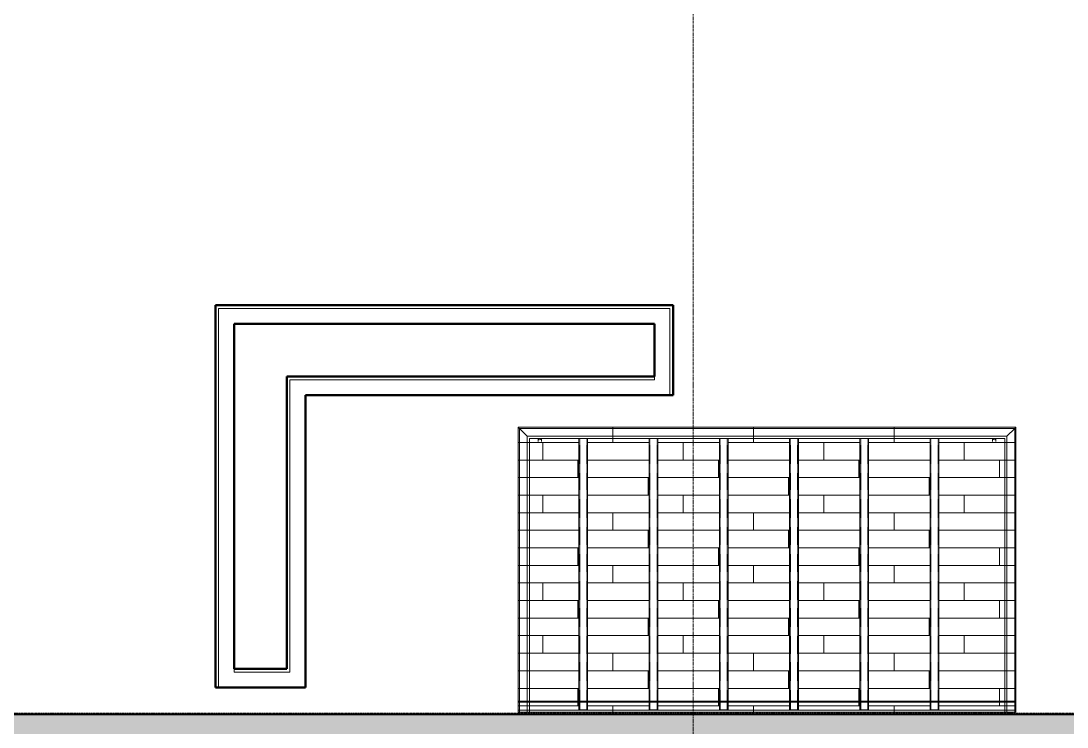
# Model space of a CAD drawing. Header units: inches. Extents: x -4235 to -464, y 9706 to 12338.
# Drawn here: x -2980.4 to -2742.2, y 10848.4 to 11009.2 of the extents above; entities that cross this region are included whole.
import ezdxf

# ---------------------------------------------------------------- set-up
doc = ezdxf.new("R2010")
doc.units = ezdxf.units.IN
doc.header["$MEASUREMENT"] = 0
for name, pattern in [('Dash 1_16_', [0.125, 0.0625, -0.0625]), ('Grid Line 1_2_', [0.875, 0.5, -0.125, 0.125, -0.125]), ('Hidden 1_8_', [0.1875, 0.125, -0.0625])]:
    doc.linetypes.add(name, pattern=pattern)
for name, color, linetype, lineweight in [('A-CLNG-3', 13, 'Continuous', 9), ('A-CLNG-PATT-1', 253, 'Continuous', 13), ('A-FLOR-3', 192, 'Continuous', 9), ('A-FLOR-PATT-1', 9, 'Continuous', 9), ('A-GLAZ-1', 151, 'Continuous', 9), ('A-GLAZ-3', 9, 'Continuous', 9), ('A-WALL', 113, 'Continuous', 13), ('A-WALL-5', 113, 'Continuous', 9), ('A-WALL-6', 113, 'Continuous', 50), ('C-PROP-LINE-1', 91, 'Dash 1_16_', 50), ('S-BEAM', 12, 'Continuous', 9), ('S-BEAM-1', 12, 'Hidden 1_8_', 9), ('S-GRID-1', 1, 'Grid Line 1_2_', 9)]:
    doc.layers.add(name, color=color, linetype=linetype, lineweight=lineweight)

# ---------------------------------------------------------------- blocks, each defined once
blk = doc.blocks.new('Walls 27 - Walls 1-2568288-BACKGROUND - RCP - 1ST FLOOR')
at = {"layer": 'A-WALL-5'}
for p, q in [((-2759.16, 10913.4), (-2759.16, 10914.11)), ((-2758.41, 10914.11), (-2758.41, 10913.4)), ((-2762.03, 10851.38), (-2762.03, 10851.75)), ((-2762.03, 10851.14), (-2762.03, 10851.38)), ((-2759.16, 10851.38), (-2759.16, 10851.75)), ((-2759.16, 10851.14), (-2759.16, 10851.38)), ((-2758.41, 10851.75), (-2758.41, 10851.39)), ((-2758.41, 10851.39), (-2758.41, 10851.14)), ((-2755.53, 10851.75), (-2755.53, 10851.39)), ((-2755.53, 10851.39), (-2755.53, 10851.14))]:
    blk.add_line(p, q, dxfattribs=at)
for centre, start_param, end_param in [((-2758.78, 10914.12), 2.994857, 3.141593), ((-2758.78, 10914.12), 3.19067, 6.234108), ((-2758.78, 10914.12), 0.094304, 0.261799), ((-2758.78, 10851.07), 2.698715, 2.879092), ((-2758.78, 10851.07), 2.356194, 2.61664), ((-2758.78, 10851.07), 2.094395, 2.354281), ((-2758.78, 10851.07), 1.832596, 2.092053), ((-2758.78, 10851.07), 1.570796, 1.696161), ((-2758.78, 10851.07), 1.445432, 1.568095), ((-2758.78, 10851.07), 1.047198, 1.30639), ((-2758.78, 10851.07), 0.785398, 1.044861), ((-2758.78, 10851.07), 0.523599, 0.783492), ((-2758.78, 10851.07), 0.261799, 0.522251)]:
    blk.add_ellipse(centre, major_axis=(0.375, 0), ratio=0.86769, start_param=start_param, end_param=end_param, dxfattribs=at)
blk = doc.blocks.new('Walls 28 - Walls 1-2568307-BACKGROUND - RCP - 1ST FLOOR')
at = {"layer": 'A-WALL-5'}
for p, q in [((-2862.65, 10913.4), (-2862.65, 10914.11)), ((-2861.9, 10914.11), (-2861.9, 10913.4)), ((-2865.53, 10851.39), (-2865.53, 10851.75)), ((-2865.53, 10851.14), (-2865.53, 10851.39)), ((-2862.65, 10851.39), (-2862.65, 10851.75)), ((-2862.65, 10851.14), (-2862.65, 10851.39)), ((-2861.9, 10851.75), (-2861.9, 10851.39)), ((-2861.9, 10851.39), (-2861.9, 10851.14)), ((-2859.03, 10851.75), (-2859.03, 10851.39)), ((-2859.03, 10851.39), (-2859.03, 10851.14))]:
    blk.add_line(p, q, dxfattribs=at)
for centre, start_param, end_param in [((-2862.28, 10914.12), 2.879793, 3.141593), ((-2862.28, 10914.12), 3.19067, 6.234108), ((-2862.28, 10914.12), 0, 0.261799), ((-2862.28, 10851.07), 2.698715, 2.879092), ((-2862.28, 10851.07), 2.356194, 2.61664), ((-2862.28, 10851.07), 2.094395, 2.301487), ((-2862.28, 10851.07), 1.832596, 2.092053), ((-2862.28, 10851.07), 1.696161, 1.829985), ((-2862.28, 10851.07), 1.570796, 1.696161), ((-2862.28, 10851.07), 1.445432, 1.568095), ((-2862.28, 10851.07), 1.308997, 1.445432), ((-2862.28, 10851.07), 1.047198, 1.30639), ((-2862.28, 10851.07), 0.841925, 1.044861), ((-2862.28, 10851.07), 0.523599, 0.783492), ((-2862.28, 10851.07), 0.261799, 0.522251)]:
    blk.add_ellipse(centre, major_axis=(0.375, 0), ratio=0.86769, start_param=start_param, end_param=end_param, dxfattribs=at)
blk = doc.blocks.new('Walls 29 - Walls 3-2568327-BACKGROUND - RCP - 1ST FLOOR')
at = {"layer": 'A-WALL-5'}
for p, q in [((-2867.19, 10916.64), (-2753.86, 10916.64)), ((-2867.19, 10854.28), (-2867.19, 10916.64)), ((-2753.86, 10916.64), (-2867.19, 10916.64)), ((-2867.19, 10916.64), (-2867.19, 10851.75)), ((-2867.19, 10916.64), (-2753.86, 10916.64)), ((-2867.19, 10854.28), (-2867.19, 10916.64)), ((-2753.86, 10916.64), (-2753.86, 10854.28)), ((-2753.86, 10916.64), (-2753.86, 10851.75)), ((-2753.86, 10916.64), (-2753.86, 10854.28)), ((-2866.91, 10916.37), (-2754.13, 10916.37)), ((-2866.91, 10916.37), (-2865.14, 10914.6)), ((-2865.14, 10914.6), (-2866.91, 10916.37)), ((-2866.91, 10916.37), (-2754.13, 10916.37)), ((-2866.91, 10854.28), (-2866.91, 10916.37)), ((-2866.91, 10854.28), (-2866.91, 10916.37)), ((-2865.14, 10914.6), (-2755.9, 10914.6)), ((-2865.14, 10914.6), (-2755.9, 10914.6)), ((-2865.14, 10854.28), (-2865.14, 10914.6)), ((-2865.14, 10854.28), (-2865.14, 10914.6)), ((-2755.9, 10914.6), (-2754.13, 10916.37)), ((-2754.13, 10916.37), (-2755.9, 10914.6)), ((-2755.9, 10914.6), (-2755.9, 10854.28)), ((-2755.9, 10914.6), (-2755.9, 10854.28)), ((-2754.13, 10916.37), (-2754.13, 10854.28)), ((-2754.13, 10916.37), (-2754.13, 10854.28)), ((-2862.65, 10914.11), (-2864.65, 10914.11)), ((-2864.65, 10914.11), (-2864.65, 10854.28)), ((-2864.65, 10914.11), (-2756.39, 10914.11)), ((-2864.65, 10851.75), (-2864.65, 10914.11)), ((-2861.91, 10914.11), (-2862.65, 10914.11)), ((-2853.39, 10914.11), (-2861.9, 10914.11)), ((-2853.2, 10914.11), (-2853.39, 10914.11)), ((-2851.58, 10914.11), (-2853.2, 10914.11)), ((-2851.39, 10914.11), (-2851.58, 10914.11)), ((-2837.39, 10914.11), (-2851.39, 10914.11)), ((-2837.2, 10914.11), (-2837.39, 10914.11)), ((-2835.58, 10914.11), (-2837.2, 10914.11)), ((-2835.39, 10914.11), (-2835.58, 10914.11)), ((-2821.39, 10914.11), (-2835.39, 10914.11)), ((-2821.2, 10914.11), (-2821.39, 10914.11)), ((-2819.58, 10914.11), (-2821.2, 10914.11)), ((-2819.39, 10914.11), (-2819.58, 10914.11)), ((-2805.39, 10914.11), (-2819.39, 10914.11)), ((-2805.2, 10914.11), (-2805.39, 10914.11)), ((-2803.58, 10914.11), (-2805.2, 10914.11)), ((-2803.39, 10914.11), (-2803.58, 10914.11)), ((-2789.39, 10914.11), (-2803.39, 10914.11)), ((-2789.2, 10914.11), (-2789.39, 10914.11)), ((-2787.58, 10914.11), (-2789.2, 10914.11)), ((-2787.39, 10914.11), (-2787.58, 10914.11)), ((-2773.39, 10914.11), (-2787.39, 10914.11)), ((-2773.2, 10914.11), (-2773.39, 10914.11)), ((-2771.58, 10914.11), (-2773.2, 10914.11)), ((-2771.51, 10914.11), (-2771.58, 10914.11)), ((-2771.39, 10914.11), (-2771.5, 10914.11)), ((-2759.16, 10914.11), (-2771.39, 10914.11)), ((-2758.41, 10914.11), (-2759.15, 10914.11)), ((-2756.39, 10914.11), (-2758.41, 10914.11)), ((-2756.39, 10851.75), (-2756.39, 10914.11)), ((-2756.39, 10914.11), (-2756.39, 10854.28)), ((-2867.19, 10854.28), (-2866.91, 10854.28)), ((-2867.19, 10854.28), (-2867.19, 10854.01)), ((-2867.19, 10854.01), (-2867.19, 10854.28)), ((-2867.19, 10854.28), (-2867.19, 10851.75)), ((-2867.19, 10854.28), (-2753.86, 10854.28)), ((-2867.19, 10854.01), (-2867.19, 10854.28)), ((-2867.19, 10852.24), (-2867.19, 10854.2)), ((-2867.19, 10852.24), (-2867.19, 10854.2)), ((-2867.19, 10854.01), (-2867.19, 10852.24)), ((-2867.19, 10852.24), (-2867.19, 10854.01)), ((-2867.19, 10854.01), (-2864.65, 10854.01)), ((-2867.19, 10854.01), (-2866.91, 10854.01)), ((-2867.19, 10852.24), (-2867.19, 10854.01)), ((-2867.05, 10854.28), (-2866.98, 10854.28)), ((-2866.98, 10854.28), (-2865.14, 10854.28)), ((-2866.91, 10854.28), (-2865.14, 10854.28)), ((-2866.91, 10851.75), (-2866.91, 10854.28)), ((-2866.91, 10854.01), (-2866.91, 10854.28)), ((-2866.91, 10854.01), (-2865.14, 10854.01)), ((-2866.91, 10852.24), (-2866.91, 10854.01)), ((-2865.14, 10854.28), (-2864.65, 10854.28)), ((-2865.14, 10854.28), (-2864.65, 10854.28)), ((-2865.14, 10851.75), (-2865.14, 10854.28)), ((-2865.14, 10851.75), (-2865.14, 10854.28)), ((-2865.14, 10854.01), (-2864.65, 10854.01)), ((-2864.65, 10854.28), (-2853.39, 10854.28)), ((-2864.65, 10854.28), (-2853.39, 10854.28)), ((-2864.65, 10854.2), (-2864.65, 10854.15)), ((-2864.65, 10854.15), (-2864.65, 10854.08)), ((-2864.65, 10854.08), (-2864.65, 10854.01)), ((-2864.65, 10854.01), (-2756.39, 10854.01)), ((-2864.65, 10854.01), (-2853.39, 10854.01)), ((-2864.65, 10854.01), (-2864.65, 10852.24)), ((-2851.4, 10854.28), (-2837.39, 10854.28)), ((-2851.4, 10854.28), (-2837.39, 10854.28)), ((-2851.4, 10854.01), (-2837.39, 10854.01)), ((-2835.4, 10854.28), (-2821.39, 10854.28)), ((-2835.4, 10854.28), (-2821.39, 10854.28)), ((-2835.4, 10854.01), (-2821.39, 10854.01)), ((-2819.4, 10854.28), (-2805.39, 10854.28)), ((-2819.4, 10854.28), (-2805.39, 10854.28)), ((-2819.4, 10854.01), (-2805.39, 10854.01)), ((-2803.4, 10854.28), (-2789.39, 10854.28)), ((-2803.4, 10854.28), (-2789.39, 10854.28)), ((-2803.4, 10854.01), (-2789.39, 10854.01)), ((-2787.4, 10854.28), (-2773.39, 10854.28)), ((-2787.4, 10854.28), (-2773.39, 10854.28)), ((-2787.4, 10854.01), (-2773.39, 10854.01)), ((-2771.4, 10854.28), (-2756.39, 10854.28)), ((-2771.4, 10854.28), (-2756.39, 10854.28)), ((-2771.4, 10854.01), (-2756.39, 10854.01)), ((-2756.39, 10854.28), (-2755.9, 10854.28)), ((-2756.39, 10854.28), (-2755.9, 10854.28)), ((-2756.39, 10854.2), (-2756.39, 10854.15)), ((-2756.39, 10854.14), (-2756.39, 10854.08)), ((-2756.39, 10854.08), (-2756.39, 10852.24)), ((-2756.39, 10854.01), (-2753.86, 10854.01)), ((-2756.39, 10854.01), (-2755.9, 10854.01)), ((-2755.9, 10854.28), (-2754.13, 10854.28)), ((-2755.9, 10854.28), (-2754.07, 10854.28)), ((-2755.9, 10854.28), (-2755.9, 10851.75)), ((-2755.9, 10854.28), (-2755.9, 10851.75)), ((-2755.9, 10854.01), (-2754.13, 10854.01)), ((-2754.13, 10854.28), (-2753.86, 10854.28)), ((-2754.13, 10854.28), (-2754.13, 10851.75)), ((-2754.13, 10854.28), (-2754.13, 10854.01)), ((-2754.13, 10854.01), (-2753.86, 10854.01)), ((-2754.13, 10854.01), (-2754.13, 10852.24)), ((-2754.06, 10854.28), (-2754, 10854.28)), ((-2753.86, 10851.75), (-2753.86, 10854.28)), ((-2753.86, 10854.28), (-2753.86, 10854.01)), ((-2753.86, 10854.01), (-2753.86, 10854.28)), ((-2753.86, 10854.28), (-2753.86, 10854.01)), ((-2753.86, 10854.2), (-2753.86, 10852.24)), ((-2753.86, 10854.2), (-2753.86, 10852.24)), ((-2753.86, 10854.01), (-2753.86, 10852.24)), ((-2753.86, 10852.24), (-2753.86, 10854.01)), ((-2753.86, 10854.01), (-2753.86, 10852.24)), ((-2867.19, 10851.75), (-2867.19, 10852.24)), ((-2867.19, 10851.75), (-2867.19, 10852.24)), ((-2867.19, 10851.75), (-2867.19, 10852.24)), ((-2753.86, 10851.75), (-2867.19, 10851.75)), ((-2866.91, 10851.75), (-2867.19, 10851.75)), ((-2867.19, 10851.75), (-2866.91, 10851.75)), ((-2864.65, 10851.75), (-2867.19, 10851.75)), ((-2867.17, 10852.24), (-2864.65, 10852.24)), ((-2867.17, 10852.24), (-2864.65, 10852.24)), ((-2867.11, 10851.75), (-2865.14, 10851.75)), ((-2867.11, 10851.75), (-2865.14, 10851.75)), ((-2866.91, 10851.75), (-2866.91, 10852.24)), ((-2865.14, 10851.75), (-2866.91, 10851.75)), ((-2866.91, 10851.75), (-2865.14, 10851.75)), ((-2865.14, 10851.75), (-2864.65, 10851.75)), ((-2865.14, 10851.75), (-2864.65, 10851.75)), ((-2864.65, 10852.24), (-2756.39, 10852.24)), ((-2864.65, 10852.24), (-2756.39, 10852.24)), ((-2864.65, 10852.24), (-2864.65, 10851.75)), ((-2864.65, 10851.75), (-2756.39, 10851.75)), ((-2756.39, 10852.24), (-2753.88, 10852.24)), ((-2756.39, 10852.24), (-2753.88, 10852.24)), ((-2756.39, 10852.24), (-2756.39, 10851.75)), ((-2756.39, 10851.75), (-2755.9, 10851.75)), ((-2753.86, 10851.75), (-2756.39, 10851.75)), ((-2756.39, 10851.75), (-2755.9, 10851.75)), ((-2755.9, 10851.75), (-2753.94, 10851.75)), ((-2755.9, 10851.75), (-2754.13, 10851.75)), ((-2754.13, 10851.75), (-2755.9, 10851.75)), ((-2755.9, 10851.75), (-2753.94, 10851.75)), ((-2754.13, 10852.24), (-2754.13, 10851.75)), ((-2754.13, 10851.75), (-2753.94, 10851.75)), ((-2753.86, 10851.75), (-2754.13, 10851.75)), ((-2753.94, 10851.75), (-2753.86, 10851.75)), ((-2753.86, 10852.24), (-2753.86, 10851.75)), ((-2753.86, 10852.24), (-2753.86, 10851.75)), ((-2753.86, 10852.24), (-2753.86, 10851.75))]:
    blk.add_line(p, q, dxfattribs=at)
blk.add_open_spline([(-2867.19, 10916.64), (-2867.19, 10916.64), (-2867.18, 10916.64), (-2867.18, 10916.63)], degree=3, dxfattribs=at)
for points, knots in [([(-2866.91, 10916.37), (-2866.94, 10916.39), (-2866.97, 10916.43), (-2867.02, 10916.47), (-2867.04, 10916.5), (-2867.06, 10916.52), (-2867.08, 10916.54), (-2867.1, 10916.56), (-2867.12, 10916.57), (-2867.13, 10916.59), (-2867.15, 10916.6), (-2867.17, 10916.62), (-2867.18, 10916.63), (-2867.19, 10916.64), (-2867.19, 10916.64)], [0, 0, 0, 0, 0.166667, 0.25, 0.333333, 0.375, 0.416667, 0.5, 0.541667, 0.583333, 0.666667, 0.75, 0.833333, 1, 1, 1, 1]), ([(-2867.18, 10916.63), (-2867.17, 10916.63), (-2867.17, 10916.62), (-2867.15, 10916.6), (-2867.13, 10916.59), (-2867.12, 10916.57), (-2867.1, 10916.56), (-2867.08, 10916.53), (-2867.05, 10916.51), (-2867.03, 10916.49), (-2867.01, 10916.47), (-2866.97, 10916.43), (-2866.94, 10916.39), (-2866.91, 10916.37)], [0.1666667, 0.1666667, 0.1666667, 0.1666667, 0.25, 0.3333333, 0.4166667, 0.4583333, 0.5, 0.5833333, 0.6666667, 0.7083333, 0.75, 0.8333333, 1, 1, 1, 1]), ([(-2754.13, 10916.37), (-2754.11, 10916.39), (-2754.07, 10916.43), (-2754.03, 10916.47), (-2754, 10916.5), (-2753.98, 10916.52), (-2753.96, 10916.54), (-2753.94, 10916.56), (-2753.93, 10916.57), (-2753.91, 10916.59), (-2753.9, 10916.6), (-2753.88, 10916.62), (-2753.87, 10916.63), (-2753.86, 10916.64), (-2753.86, 10916.64)], [-1, -1, -1, -1, -0.833333, -0.75, -0.666667, -0.625, -0.583333, -0.5, -0.458333, -0.416667, -0.333333, -0.25, -0.166667, 0, 0, 0, 0]), ([(-2753.86, 10916.64), (-2753.86, 10916.64), (-2753.87, 10916.63), (-2753.88, 10916.62), (-2753.9, 10916.6), (-2753.91, 10916.59), (-2753.93, 10916.57), (-2753.94, 10916.56), (-2753.96, 10916.54), (-2753.98, 10916.52), (-2754, 10916.5), (-2754.03, 10916.47), (-2754.07, 10916.43), (-2754.11, 10916.39), (-2754.13, 10916.37)], [-1, -1, -1, -1, -0.833333, -0.75, -0.666667, -0.583333, -0.541667, -0.5, -0.416667, -0.375, -0.333333, -0.25, -0.166667, 0, 0, 0, 0])]:
    blk.add_open_spline(points, degree=3, knots=knots, dxfattribs=at)
blk = doc.blocks.new('CISC HSS Rectangular_CSA G40_21_ - HS102x51x4_8-V135-BACKGROUND - RCP - 1ST FLOOR')
at = {"layer": 'S-BEAM'}
for p, q in [((-30.9, 1), (28.92, 1)), ((-30.9, 1), (-30.9, 0.89)), ((-30.9, 0.89), (-30.9, 1)), ((-30.9, 0.89), (-30.9, 0.88)), ((-30.9, 0.88), (-30.9, 0.62)), ((-30.9, 0.82), (-30.9, 0.88)), ((-30.9, 0.62), (-30.9, 0.82)), ((-30.9, 0.62), (-30.9, 0.81)), ((-30.9, 0.81), (-30.9, 0.62)), ((-30.9, 0.62), (-30.9, -0.62)), ((-30.9, 0.62), (-30.9, -0.62)), ((28.92, 1), (30.9, 1)), ((30.9, 0.62), (30.9, 1)), ((30.9, -0.62), (30.9, 0.62)), ((-30.9, -0.62), (-30.9, -1)), ((-30.9, -0.82), (-30.9, -0.62)), ((-30.9, -0.62), (-30.9, -0.81)), ((-30.9, -0.81), (-30.9, -0.62)), ((-30.9, -1), (-30.9, -0.82)), ((28.92, -1), (-30.9, -1)), ((30.9, -1), (28.92, -1)), ((30.9, -1), (30.9, -0.62))]:
    blk.add_line(p, q, dxfattribs=at)
at = {"layer": 'S-BEAM-1'}
for p, q in [((28.92, 0.81), (-30.9, 0.81)), ((30.9, 0.81), (28.92, 0.81)), ((28.92, -0.81), (-30.9, -0.81)), ((30.9, -0.81), (28.92, -0.81))]:
    blk.add_line(p, q, dxfattribs=at)
blk = doc.blocks.new('CISC HSS Rectangular_CSA G40_21_ - HS102x51x4_8-V133-BACKGROUND - RCP - 1ST FLOOR')
at = {"layer": 'S-BEAM'}
for p, q in [((-30.9, 1), (28.92, 1)), ((-30.9, 1), (-30.9, 0.62)), ((-30.9, 0.82), (-30.9, 1)), ((-30.9, 0.62), (-30.9, 0.82)), ((-30.9, 0.62), (-30.9, 0.81)), ((-30.9, 0.81), (-30.9, 0.62)), ((-30.9, 0.62), (-30.9, -0.62)), ((-30.9, 0.62), (-30.9, -0.62)), ((28.92, 1), (30.9, 1)), ((30.9, 0.62), (30.9, 1)), ((30.9, -0.62), (30.9, 0.62)), ((-30.9, -0.62), (-30.9, -1)), ((-30.9, -0.82), (-30.9, -0.62)), ((-30.9, -0.62), (-30.9, -0.81)), ((-30.9, -0.81), (-30.9, -0.62)), ((-30.9, -1), (-30.9, -0.82)), ((28.92, -1), (-30.9, -1)), ((30.9, -1), (28.92, -1)), ((30.9, -1), (30.9, -0.62))]:
    blk.add_line(p, q, dxfattribs=at)
at = {"layer": 'S-BEAM-1'}
for p, q in [((28.92, 0.81), (-30.9, 0.81)), ((30.9, 0.81), (28.92, 0.81)), ((28.92, -0.81), (-30.9, -0.81)), ((30.9, -0.81), (28.92, -0.81))]:
    blk.add_line(p, q, dxfattribs=at)
blk = doc.blocks.new('CISC HSS Rectangular_CSA G40_21_ - HS102x51x4_8-V136-BACKGROUND - RCP - 1ST FLOOR')
at = {"layer": 'S-BEAM'}
for p, q in [((-30.9, 1), (28.92, 1)), ((-30.9, 1), (-30.9, 0.62)), ((-30.9, 0.82), (-30.9, 1)), ((-30.9, 0.62), (-30.9, 0.82)), ((-30.9, 0.62), (-30.9, 0.81)), ((-30.9, 0.81), (-30.9, 0.76)), ((-30.9, 0.76), (-30.9, 0.62)), ((-30.9, 0.62), (-30.9, -0.62)), ((-30.9, 0.62), (-30.9, -0.62)), ((28.92, 1), (30.9, 1)), ((30.9, 0.62), (30.9, 1)), ((30.9, -0.62), (30.9, 0.62)), ((-30.9, -0.62), (-30.9, -1)), ((-30.9, -0.82), (-30.9, -0.62)), ((-30.9, -0.62), (-30.9, -0.81)), ((-30.9, -0.76), (-30.9, -0.62)), ((-30.9, -0.81), (-30.9, -0.76)), ((-30.9, -1), (-30.9, -0.82)), ((28.92, -1), (-30.9, -1)), ((30.9, -1), (28.92, -1)), ((30.9, -1), (30.9, -0.62))]:
    blk.add_line(p, q, dxfattribs=at)
at = {"layer": 'S-BEAM-1'}
for p, q in [((28.92, 0.81), (-30.9, 0.81)), ((30.9, 0.81), (28.92, 0.81)), ((28.92, -0.81), (-30.9, -0.81)), ((30.9, -0.81), (28.92, -0.81))]:
    blk.add_line(p, q, dxfattribs=at)
blk = doc.blocks.new('CISC HSS Rectangular_CSA G40_21_ - HS102x51x4_8-V137-BACKGROUND - RCP - 1ST FLOOR')
at = {"layer": 'S-BEAM'}
for p, q in [((-30.9, 1), (28.92, 1)), ((-30.9, 1), (-30.9, 0.62)), ((-30.9, 0.82), (-30.9, 1)), ((-30.9, 0.62), (-30.9, 0.82)), ((-30.9, 0.62), (-30.9, 0.81)), ((-30.9, 0.81), (-30.9, 0.62)), ((-30.9, 0.62), (-30.9, -0.62)), ((-30.9, 0.62), (-30.9, -0.62)), ((28.92, 1), (30.9, 1)), ((30.9, 0.62), (30.9, 1)), ((30.9, -0.62), (30.9, 0.62)), ((-30.9, -0.62), (-30.9, -1)), ((-30.9, -0.82), (-30.9, -0.62)), ((-30.9, -0.62), (-30.9, -0.81)), ((-30.9, -0.76), (-30.9, -0.62)), ((-30.9, -0.81), (-30.9, -0.76)), ((-30.9, -1), (-30.9, -0.82)), ((28.92, -1), (-30.9, -1)), ((30.9, -1), (28.92, -1)), ((30.9, -1), (30.9, -0.62))]:
    blk.add_line(p, q, dxfattribs=at)
at = {"layer": 'S-BEAM-1'}
for p, q in [((28.92, 0.81), (-30.9, 0.81)), ((30.9, 0.81), (28.92, 0.81)), ((28.92, -0.81), (-30.9, -0.81)), ((30.9, -0.81), (28.92, -0.81))]:
    blk.add_line(p, q, dxfattribs=at)
blk = doc.blocks.new('Perforated Panel at Magic-Pak - hvac panel - 2nd floor 2-2702973-BACKGROUND - RCP - 1ST FLOOR')
at = {"layer": 'A-GLAZ-3'}
h = blk.add_hatch(dxfattribs=at)
h.set_pattern_fill('FP_25', color=256, style=0, pattern_type=2)
h.set_pattern_definition([(0, (0, 4.406), (1, -1), [0.5, -1.5]), (270, (0.25, 4.656), (-1, -1), [0.5, -1.5])])
h.paths.add_polyline_path([(-19.01, 4.37), (19.01, 4.37), (19.01, 4.44), (-19.01, 4.44)], flags=0)
at = {"layer": 'A-GLAZ-1'}
for p, q in [((19.01, 4.44), (-19.01, 4.44)), ((-19.01, 4.37), (-19.01, 4.44)), ((19.01, 4.37), (-19.01, 4.37)), ((19.01, 4.37), (19.01, 4.44))]:
    blk.add_line(p, q, dxfattribs=at)
blk = doc.blocks.new('Family - ___-2835860-BACKGROUND - RCP - 1ST FLOOR')
at = {"layer": 'C-PROP-LINE-1'}
blk.add_line((-2067.92, 10851.39), (-3401.42, 10851.39), dxfattribs=at)
blk = doc.blocks.new('Family - ___-2835932-BACKGROUND - RCP - 1ST FLOOR')
at = {"layer": 'C-PROP-LINE-1'}
blk.add_line((-2067.92, 10851.39), (-3401.42, 10851.39), dxfattribs=at)

msp = doc.modelspace()

# ---------------------------------------------------------------- hatches: boundary and pattern name
at = {"layer": 'A-CLNG-PATT-1'}
h = msp.add_hatch(dxfattribs=at)
h.set_pattern_fill('FP_26', color=256, style=0, pattern_type=2)
h.set_pattern_definition([(180, (-1924.063, 10432.851), (5e-16, 4), []), (90, (-1924.063, 10432.851), (8, 8), [4, -28]), (90, (-1940.063, 10436.851), (8, 8), [4, -28])])
h.paths.add_polyline_path([(-3851.85, 9980.44), (-3759.65, 9980.44), (-3759.65, 10009.09), (-3770.72, 10009.09), (-3770.72, 10008.46), (-3808.75, 10008.46), (-3808.75, 10009.09), (-3831.82, 10009.09), (-3860.47, 9980.44)], flags=0)
h.paths.add_polyline_path([(-3681.65, 9980.44), (-2694.32, 9980.44), (-2694.32, 10009.09), (-2717.72, 10009.09), (-2717.72, 10008.09), (-2746.72, 10008.09), (-2746.72, 10009.09), (-2772.51, 10009.09), (-2772.51, 10008.46), (-2810.54, 10008.46), (-2810.54, 10009.09), (-2810.91, 10009.09), (-2810.91, 10008.46), (-2848.94, 10008.46), (-2848.94, 10009.09), (-2850.26, 10009.09), (-2850.26, 10008.18), (-2886.39, 10008.18), (-2886.39, 10009.09), (-2896.09, 10009.09), (-2896.09, 10009.02), (-2895.09, 10009.02), (-2895.09, 10008.22), (-2896.09, 10008.18), (-2896.09, 10006.37), (-2895.95, 10006.34), (-2894.73, 10005.64), (-2893.82, 10004.56), (-2893.34, 10003.11), (-2893.34, 10001.83), (-2893.82, 10000.5), (-2894.77, 9999.4), (-2895.95, 9998.72), (-2897.34, 9998.48), (-2898.72, 9998.72), (-2899.94, 9999.43), (-2900.85, 10000.5), (-2901.33, 10001.95), (-2901.33, 10003.24), (-2900.85, 10004.56), (-2899.9, 10005.66), (-2898.72, 10006.34), (-2898.59, 10006.37), (-2898.59, 10008.22), (-2899.59, 10008.22), (-2899.59, 10009.02), (-2898.59, 10009.02), (-2898.59, 10009.09), (-2972.46, 10009.09), (-2972.46, 10009.02), (-2971.46, 10009.02), (-2971.46, 10008.22), (-2972.46, 10008.22), (-2972.46, 10006.37), (-2972.32, 10006.34), (-2971.1, 10005.64), (-2970.2, 10004.56), (-2969.72, 10003.11), (-2969.72, 10001.83), (-2970.2, 10000.5), (-2971.14, 9999.4), (-2972.32, 9998.72), (-2973.71, 9998.48), (-2975.1, 9998.72), (-2976.32, 9999.43), (-2977.22, 10000.5), (-2977.71, 10001.95), (-2977.71, 10003.24), (-2977.22, 10004.56), (-2976.28, 10005.66), (-2975.1, 10006.34), (-2974.96, 10006.37), (-2974.96, 10008.22), (-2975.96, 10008.22), (-2975.96, 10009.02), (-2974.96, 10009.02), (-2974.96, 10009.09), (-2984.66, 10009.09), (-2984.66, 10008.18), (-3020.79, 10008.18), (-3020.79, 10009.09), (-3022.11, 10009.09), (-3022.11, 10008.46), (-3060.14, 10008.46), (-3060.14, 10009.09), (-3103.16, 10009.09), (-3103.16, 10008.09), (-3132.16, 10008.09), (-3132.16, 10009.09), (-3141.09, 10009.09), (-3141.09, 10008.09), (-3170.09, 10008.09), (-3170.09, 10009.09), (-3214.11, 10009.09), (-3214.11, 10008.46), (-3252.14, 10008.46), (-3252.14, 10009.09), (-3253.46, 10009.09), (-3253.46, 10008.18), (-3289.59, 10008.18), (-3289.59, 10009.09), (-3299.29, 10009.09), (-3299.29, 10009.02), (-3298.29, 10009.02), (-3298.29, 10008.22), (-3299.29, 10008.22), (-3299.29, 10006.37), (-3299.15, 10006.34), (-3297.93, 10005.64), (-3297.02, 10004.56), (-3296.54, 10003.11), (-3296.54, 10001.83), (-3297.09, 10000.42), (-3297.97, 9999.4), (-3299.15, 9998.72), (-3300.59, 9998.49), (-3301.92, 9998.72), (-3303.14, 9999.43), (-3304.05, 10000.5), (-3304.53, 10001.95), (-3304.53, 10003.24), (-3304.05, 10004.56), (-3303.1, 10005.66), (-3301.92, 10006.34), (-3301.79, 10006.37), (-3301.79, 10008.22), (-3302.79, 10008.22), (-3302.79, 10009.02), (-3301.79, 10009.02), (-3301.79, 10009.09), (-3367.4, 10009.09), (-3367.4, 10008.46), (-3405.42, 10008.46), (-3405.42, 10009.09), (-3479.69, 10009.09), (-3479.69, 10008.09), (-3508.69, 10008.09), (-3508.69, 10009.09), (-3681.65, 10009.09), (-3681.65, 9995.25)], flags=0)
h.paths.add_polyline_path([(-2687.42, 9980.44), (-2637.67, 9980.44), (-2637.67, 9998.05), (-2638.24, 9997.72), (-2639.62, 9997.48), (-2641.01, 9997.72), (-2642.23, 9998.43), (-2643.14, 9999.5), (-2643.62, 10000.95), (-2643.62, 10002.24), (-2643.14, 10003.56), (-2642.19, 10004.66), (-2641.01, 10005.34), (-2640.87, 10005.37), (-2640.87, 10007.22), (-2641.87, 10007.22), (-2641.87, 10008.02), (-2640.87, 10008.02), (-2640.87, 10008.09), (-2638.37, 10008.09), (-2638.37, 10008.02), (-2637.67, 10008.02), (-2637.67, 10009.09), (-2692.57, 10009.09), (-2692.57, 9980.44)], flags=0)
h.paths.add_polyline_path([(-2522.97, 9980.44), (-2067.8, 9980.44), (-2096.45, 10009.09), (-2119.71, 10009.09), (-2119.71, 10008.46), (-2157.74, 10008.46), (-2157.74, 10009.09), (-2273.31, 10009.09), (-2273.31, 10008.46), (-2311.34, 10008.46), (-2311.34, 10009.09), (-2312.66, 10009.09), (-2312.66, 10008.18), (-2348.79, 10008.18), (-2348.79, 10009.09), (-2358.49, 10009.09), (-2358.49, 10009.02), (-2357.49, 10009.02), (-2357.49, 10008.22), (-2358.49, 10008.22), (-2358.49, 10006.37), (-2358.35, 10006.34), (-2357.13, 10005.64), (-2356.22, 10004.56), (-2355.74, 10003.11), (-2355.74, 10001.83), (-2356.22, 10000.5), (-2357.17, 9999.4), (-2358.35, 9998.72), (-2359.74, 9998.48), (-2361.12, 9998.72), (-2362.34, 9999.43), (-2363.25, 10000.5), (-2363.73, 10001.95), (-2363.73, 10003.24), (-2363.25, 10004.56), (-2362.3, 10005.66), (-2361.12, 10006.34), (-2360.99, 10006.37), (-2360.99, 10008.22), (-2361.99, 10008.22), (-2361.99, 10009.02), (-2360.99, 10009.02), (-2360.99, 10009.09), (-2407.71, 10009.09), (-2407.71, 10008.46), (-2445.74, 10008.46), (-2445.74, 10009.09), (-2522.97, 10009.09), (-2522.97, 9989.06)], flags=0)
h.paths.add_polyline_path([(-3681.62, 9995.64), (-3681.62, 10008.64), (-3521.62, 10008.64), (-3521.62, 9995.64), (-3668.08, 9995.64)], flags=0)
h.paths.add_polyline_path([(-3412.12, 9995.64), (-3476.12, 9995.64), (-3476.12, 10008.64), (-3412.12, 10008.64), (-3412.12, 9996.98)], flags=0)
h.paths.add_polyline_path([(-2637.67, 10005.02), (-2637.68, 10007.22), (-2638.37, 10007.22), (-2638.37, 10005.37), (-2638.24, 10005.34)], flags=0)
h.paths.add_polyline_path([(-3375.14, 10822.49), (-3366.39, 10822.49), (-3366.39, 10823.4), (-3330.26, 10823.4), (-3330.26, 10822.49), (-3328.94, 10822.49), (-3328.94, 10823.11), (-3290.91, 10823.11), (-3290.91, 10822.49), (-3290.54, 10822.49), (-3290.54, 10823.11), (-3252.51, 10823.11), (-3252.51, 10822.49), (-3245.69, 10822.49), (-3245.69, 10823.49), (-3216.69, 10823.49), (-3216.69, 10822.49), (-3175.34, 10822.49), (-3175.34, 10823.11), (-3137.31, 10823.11), (-3137.31, 10822.49), (-3136.94, 10822.49), (-3136.94, 10823.11), (-3098.91, 10823.11), (-3098.91, 10822.49), (-3097.59, 10822.49), (-3097.59, 10823.4), (-3061.46, 10823.4), (-3061.46, 10822.49), (-3051.76, 10822.49), (-3051.76, 10822.56), (-3052.76, 10822.56), (-3052.76, 10823.36), (-3051.76, 10823.36), (-3051.76, 10825.21), (-3051.9, 10825.23), (-3053.12, 10825.94), (-3054.02, 10827.02), (-3054.51, 10828.47), (-3054.51, 10829.75), (-3054.02, 10831.07), (-3053.08, 10832.18), (-3051.82, 10832.87), (-3050.51, 10833.1), (-3049.12, 10832.86), (-3047.9, 10832.15), (-3047, 10831.07), (-3046.52, 10829.62), (-3046.52, 10828.34), (-3047, 10827.02), (-3047.94, 10825.92), (-3049.12, 10825.23), (-3049.26, 10825.21), (-3049.26, 10823.36), (-3048.26, 10823.36), (-3048.26, 10822.56), (-3049.26, 10822.56), (-3049.26, 10822.49), (-3019.49, 10822.49), (-3019.49, 10823.49), (-2990.49, 10823.49), (-2990.49, 10822.49), (-2983.34, 10822.49), (-2983.34, 10823.11), (-2945.31, 10823.11), (-2945.31, 10822.49), (-2879.39, 10822.49), (-2879.39, 10822.56), (-2880.39, 10822.56), (-2880.39, 10823.36), (-2879.39, 10823.36), (-2879.39, 10825.21), (-2879.52, 10825.23), (-2880.74, 10825.94), (-2881.65, 10827.02), (-2882.13, 10828.47), (-2882.13, 10829.75), (-2881.65, 10831.07), (-2880.7, 10832.18), (-2879.52, 10832.86), (-2878.14, 10833.1), (-2876.75, 10832.86), (-2875.53, 10832.15), (-2874.62, 10831.07), (-2874.14, 10829.62), (-2874.14, 10828.34), (-2874.62, 10827.02), (-2875.57, 10825.92), (-2876.75, 10825.23), (-2876.89, 10825.21), (-2876.89, 10823.36), (-2875.89, 10823.36), (-2875.89, 10822.56), (-2876.89, 10822.56), (-2876.89, 10822.49), (-2867.19, 10822.49), (-2867.19, 10823.4), (-2831.06, 10823.4), (-2831.06, 10822.49), (-2829.74, 10822.49), (-2829.74, 10823.11), (-2791.71, 10823.11), (-2791.71, 10822.49), (-2748.69, 10822.49), (-2748.69, 10823.49), (-2719.69, 10823.49), (-2719.69, 10822.49), (-2710.29, 10822.49), (-2710.29, 10823.49), (-2681.29, 10823.49), (-2681.29, 10822.49), (-2637.74, 10822.49), (-2637.74, 10823.11), (-2599.71, 10823.11), (-2599.71, 10822.49), (-2598.39, 10822.49), (-2598.39, 10823.4), (-2562.26, 10823.4), (-2562.26, 10822.49), (-2552.56, 10822.49), (-2552.56, 10822.56), (-2553.56, 10822.56), (-2553.56, 10823.36), (-2552.56, 10823.36), (-2552.56, 10825.21), (-2552.7, 10825.23), (-2553.92, 10825.94), (-2554.82, 10827.02), (-2555.31, 10828.47), (-2555.31, 10829.75), (-2554.82, 10831.07), (-2553.88, 10832.18), (-2552.7, 10832.86), (-2551.31, 10833.1), (-2549.92, 10832.86), (-2548.7, 10832.15), (-2547.8, 10831.07), (-2547.32, 10829.62), (-2547.32, 10828.34), (-2547.8, 10827.02), (-2548.74, 10825.92), (-2549.92, 10825.23), (-2550.06, 10825.21), (-2550.06, 10823.36), (-2549.06, 10823.36), (-2549.06, 10822.56), (-2550.06, 10822.56), (-2550.06, 10822.49), (-2445.74, 10822.49), (-2445.74, 10823.11), (-2407.71, 10823.11), (-2407.71, 10822.49), (-2407.34, 10822.49), (-2407.34, 10823.11), (-2369.31, 10823.11), (-2369.31, 10822.49), (-2361.17, 10822.49), (-2361.17, 10822.56), (-2362.17, 10822.56), (-2362.17, 10823.36), (-2361.17, 10823.36), (-2361.17, 10825.21), (-2361.31, 10825.23), (-2362.53, 10825.94), (-2363.44, 10827.02), (-2363.92, 10828.47), (-2363.92, 10829.75), (-2363.44, 10831.07), (-2362.49, 10832.18), (-2361.31, 10832.86), (-2359.92, 10833.1), (-2358.54, 10832.86), (-2357.32, 10832.15), (-2356.41, 10831.07), (-2355.93, 10829.62), (-2355.93, 10828.34), (-2356.41, 10827.02), (-2357.36, 10825.92), (-2358.54, 10825.23), (-2358.67, 10825.21), (-2358.67, 10823.36), (-2357.67, 10823.36), (-2357.67, 10822.56), (-2358.67, 10822.56), (-2358.67, 10822.49), (-2348.97, 10822.49), (-2348.97, 10823.4), (-2312.85, 10823.4), (-2312.85, 10822.49), (-2311.52, 10822.49), (-2311.52, 10823.11), (-2273.5, 10823.11), (-2273.5, 10822.49), (-2176.75, 10822.49), (-2176.75, 10823.11), (-2138.72, 10823.11), (-2138.72, 10822.49), (-2099.07, 10822.49), (-2099.01, 10822.64), (-2098.78, 10822.71), (-2097.89, 10822.76), (-2097.89, 10825.21), (-2098.86, 10825.28), (-2099.01, 10825.34), (-2099.07, 10825.49), (-2097.57, 10825.49), (-2097.57, 10851.14), (-3400.17, 10851.14), (-3400.17, 10822.49), (-3378.59, 10822.49), (-3378.59, 10822.56), (-3379.59, 10822.56), (-3379.59, 10823.36), (-3378.59, 10823.36), (-3378.59, 10825.21), (-3378.72, 10825.23), (-3379.94, 10825.94), (-3380.85, 10827.02), (-3381.33, 10828.47), (-3381.33, 10829.75), (-3380.85, 10831.07), (-3379.9, 10832.18), (-3378.72, 10832.86), (-3377.34, 10833.1), (-3375.95, 10832.86), (-3374.73, 10832.15), (-3373.82, 10831.07), (-3373.34, 10829.62), (-3373.34, 10828.34), (-3373.82, 10827.02), (-3374.77, 10825.92), (-3375.95, 10825.23), (-3376.09, 10825.21), (-3376.09, 10823.36), (-3375.09, 10823.36), (-3375.09, 10822.56), (-3376.09, 10822.56), (-3376.09, 10822.49), (-3375.16, 10822.49)], flags=0)
h.paths.add_polyline_path([(-2096.82, 10822.49), (-2096.45, 10822.49), (-2067.8, 10851.14), (-2096.82, 10851.14), (-2096.82, 10823.99), (-2097.57, 10823.99), (-2097.57, 10822.49)], flags=0)
h.paths.add_polyline_path([(-3400.17, 11247.64), (-2097.57, 11247.64), (-2097.57, 11273.29), (-2099.07, 11273.29), (-2099.01, 11273.44), (-2098.78, 11273.51), (-2097.89, 11273.56), (-2097.89, 11276.01), (-2098.86, 11276.08), (-2099.03, 11276.18), (-2099.07, 11276.29), (-2138.91, 11276.29), (-2138.91, 11275.66), (-2176.94, 11275.66), (-2176.94, 11276.29), (-2273.31, 11276.29), (-2273.31, 11275.66), (-2311.34, 11275.66), (-2311.34, 11276.29), (-2312.66, 11276.29), (-2312.66, 11275.38), (-2348.79, 11275.38), (-2348.79, 11276.29), (-2358.49, 11276.29), (-2358.49, 11276.22), (-2357.49, 11276.22), (-2357.49, 11275.42), (-2358.49, 11275.42), (-2358.49, 11273.57), (-2358.35, 11273.54), (-2357.13, 11272.84), (-2356.22, 11271.76), (-2355.74, 11270.31), (-2355.74, 11269.03), (-2356.22, 11267.7), (-2357.17, 11266.6), (-2358.35, 11265.92), (-2359.74, 11265.68), (-2361.12, 11265.92), (-2362.34, 11266.63), (-2363.25, 11267.7), (-2363.73, 11269.15), (-2363.73, 11270.44), (-2363.25, 11271.76), (-2362.3, 11272.86), (-2361.12, 11273.54), (-2360.99, 11273.57), (-2360.99, 11275.42), (-2361.99, 11275.42), (-2361.99, 11276.22), (-2360.99, 11276.22), (-2360.99, 11276.29), (-2407.71, 11276.29), (-2407.71, 11275.66), (-2445.74, 11275.66), (-2445.74, 11276.29), (-2550.06, 11276.29), (-2550.06, 11276.22), (-2549.06, 11276.22), (-2549.06, 11275.42), (-2550.06, 11275.42), (-2550.06, 11273.57), (-2549.92, 11273.54), (-2548.7, 11272.84), (-2547.8, 11271.76), (-2547.32, 11270.31), (-2547.32, 11269.03), (-2547.8, 11267.7), (-2548.74, 11266.6), (-2549.92, 11265.92), (-2551.31, 11265.68), (-2552.7, 11265.92), (-2553.92, 11266.63), (-2554.82, 11267.7), (-2555.31, 11269.15), (-2555.31, 11270.44), (-2554.82, 11271.76), (-2553.88, 11272.86), (-2552.7, 11273.54), (-2552.56, 11273.57), (-2552.56, 11275.42), (-2553.56, 11275.42), (-2553.56, 11276.22), (-2552.56, 11276.22), (-2552.56, 11276.29), (-2562.26, 11276.29), (-2562.26, 11275.38), (-2598.39, 11275.38), (-2598.39, 11276.29), (-2599.71, 11276.29), (-2599.71, 11275.66), (-2637.74, 11275.66), (-2637.74, 11276.29), (-2681.29, 11276.29), (-2681.29, 11275.29), (-2710.29, 11275.29), (-2710.29, 11276.29), (-2719.69, 11276.29), (-2719.69, 11275.29), (-2748.69, 11275.29), (-2748.69, 11276.29), (-2772.51, 11276.29), (-2772.51, 11275.66), (-2810.54, 11275.66), (-2810.54, 11276.29), (-2831.06, 11276.29), (-2831.06, 11275.38), (-2867.19, 11275.38), (-2867.19, 11276.29), (-2886.49, 11276.29), (-2886.49, 11276.22), (-2885.49, 11276.22), (-2885.49, 11275.42), (-2886.49, 11275.42), (-2886.49, 11273.57), (-2886.35, 11273.54), (-2885.13, 11272.84), (-2884.22, 11271.76), (-2883.74, 11270.31), (-2883.74, 11269.03), (-2884.22, 11267.7), (-2885.17, 11266.6), (-2886.35, 11265.92), (-2887.74, 11265.68), (-2889.12, 11265.92), (-2890.34, 11266.63), (-2891.25, 11267.7), (-2891.73, 11269.15), (-2891.73, 11270.44), (-2891.25, 11271.76), (-2890.3, 11272.86), (-2889.12, 11273.54), (-2888.99, 11273.57), (-2888.99, 11275.42), (-2889.99, 11275.42), (-2889.99, 11276.22), (-2888.99, 11276.22), (-2888.99, 11276.29), (-3023.37, 11276.29), (-3023.37, 11276.22), (-3022.37, 11276.22), (-3022.37, 11275.42), (-3023.37, 11275.42), (-3023.37, 11273.57), (-3023.24, 11273.54), (-3022.02, 11272.84), (-3021.11, 11271.76), (-3020.63, 11270.31), (-3020.63, 11269.03), (-3021.11, 11267.7), (-3022.06, 11266.6), (-3023.24, 11265.92), (-3024.62, 11265.68), (-3026.01, 11265.92), (-3027.3, 11266.7), (-3028.14, 11267.7), (-3028.62, 11269.15), (-3028.62, 11270.44), (-3028.14, 11271.76), (-3027.19, 11272.86), (-3026.01, 11273.54), (-3025.87, 11273.57), (-3025.87, 11275.42), (-3026.87, 11275.42), (-3026.87, 11276.22), (-3025.87, 11276.22), (-3025.87, 11276.29), (-3153.07, 11276.29), (-3153.07, 11276.22), (-3152.07, 11276.22), (-3152.07, 11275.42), (-3153.07, 11275.42), (-3153.07, 11273.57), (-3152.94, 11273.54), (-3151.72, 11272.84), (-3150.81, 11271.76), (-3150.33, 11270.31), (-3150.33, 11269.03), (-3150.81, 11267.7), (-3151.76, 11266.6), (-3152.94, 11265.92), (-3154.32, 11265.68), (-3155.71, 11265.92), (-3156.94, 11266.63), (-3157.84, 11267.7), (-3158.32, 11269.15), (-3158.32, 11270.44), (-3157.84, 11271.76), (-3156.89, 11272.86), (-3155.71, 11273.54), (-3155.57, 11273.57), (-3155.57, 11275.42), (-3156.57, 11275.42), (-3156.57, 11276.22), (-3155.57, 11276.22), (-3155.57, 11276.29), (-3284.77, 11276.29), (-3284.77, 11276.22), (-3283.77, 11276.22), (-3283.77, 11275.42), (-3284.77, 11275.42), (-3284.77, 11273.57), (-3284.64, 11273.54), (-3283.42, 11272.84), (-3282.51, 11271.76), (-3282.03, 11270.31), (-3282.03, 11269.03), (-3282.51, 11267.7), (-3283.46, 11266.6), (-3284.64, 11265.92), (-3286.02, 11265.68), (-3287.41, 11265.92), (-3288.63, 11266.63), (-3289.54, 11267.7), (-3290.02, 11269.15), (-3290.02, 11270.44), (-3289.52, 11271.79), (-3288.59, 11272.86), (-3287.41, 11273.54), (-3287.27, 11273.57), (-3287.27, 11275.42), (-3288.27, 11275.42), (-3288.27, 11276.22), (-3287.27, 11276.22), (-3287.27, 11276.29), (-3401.42, 11276.29), (-3401.42, 11247.64)], flags=0)
h.paths.add_polyline_path([(-2096.82, 11247.64), (-2067.8, 11247.64), (-2096.45, 11276.29), (-2097.57, 11276.29), (-2097.57, 11274.79), (-2096.82, 11274.79), (-2096.82, 11255.97)], flags=0)
h.paths.add_polyline_path([(-3830.32, 12089.69), (-3712.62, 12089.69), (-3712.62, 12090.31), (-3674.6, 12090.31), (-3674.6, 12089.69), (-3673.59, 12089.69), (-3673.59, 12090.6), (-3637.46, 12090.6), (-3637.46, 12089.69), (-3629.36, 12089.69), (-3629.36, 12090.69), (-3625.79, 12090.69), (-3625.79, 12092.41), (-3625.92, 12092.43), (-3627.14, 12093.14), (-3628.05, 12094.22), (-3628.53, 12095.67), (-3628.53, 12096.95), (-3628.05, 12098.27), (-3627.1, 12099.38), (-3625.92, 12100.06), (-3624.54, 12100.3), (-3623.08, 12100.02), (-3621.93, 12099.35), (-3621.02, 12098.27), (-3620.54, 12096.82), (-3620.54, 12095.54), (-3621.02, 12094.22), (-3621.97, 12093.12), (-3623.15, 12092.43), (-3623.29, 12092.41), (-3623.29, 12090.69), (-3600.36, 12090.69), (-3600.36, 12089.69), (-3559.15, 12089.69), (-3559.15, 12090.31), (-3521.12, 12090.31), (-3521.12, 12089.69), (-3405.42, 12089.69), (-3405.42, 12090.31), (-3367.4, 12090.31), (-3367.4, 12089.69), (-3349.36, 12089.69), (-3349.36, 12090.69), (-3320.36, 12090.69), (-3320.36, 12089.69), (-3290.54, 12089.69), (-3290.54, 12090.31), (-3252.51, 12090.31), (-3252.51, 12089.69), (-3252.14, 12089.69), (-3252.14, 12090.31), (-3235.69, 12090.31), (-3235.69, 12090.56), (-3234.69, 12090.56), (-3234.69, 12092.41), (-3234.83, 12092.43), (-3236.05, 12093.14), (-3236.95, 12094.22), (-3237.43, 12095.67), (-3237.43, 12096.95), (-3236.95, 12098.27), (-3236.01, 12099.38), (-3234.83, 12100.06), (-3233.44, 12100.3), (-3231.98, 12100.02), (-3230.83, 12099.35), (-3229.92, 12098.27), (-3229.44, 12096.82), (-3229.44, 12095.54), (-3229.92, 12094.22), (-3230.87, 12093.12), (-3232.05, 12092.43), (-3232.19, 12092.41), (-3232.19, 12090.56), (-3231.19, 12090.56), (-3231.19, 12090.31), (-3214.11, 12090.31), (-3214.11, 12089.69), (-3132.33, 12089.69), (-3132.33, 12090.69), (-3103.33, 12090.69), (-3103.33, 12089.69), (-3060.14, 12089.69), (-3060.14, 12090.31), (-3022.11, 12090.31), (-3022.11, 12089.69), (-3020.79, 12089.69), (-3020.79, 12090.6), (-2984.66, 12090.6), (-2984.66, 12089.69), (-2879.39, 12089.69), (-2879.39, 12089.76), (-2880.39, 12089.76), (-2880.39, 12090.56), (-2879.39, 12090.56), (-2879.39, 12092.41), (-2879.52, 12092.43), (-2880.74, 12093.14), (-2881.65, 12094.22), (-2882.13, 12095.67), (-2882.13, 12096.95), (-2881.65, 12098.27), (-2880.7, 12099.38), (-2879.52, 12100.06), (-2878.14, 12100.3), (-2876.68, 12100.02), (-2875.53, 12099.35), (-2874.62, 12098.27), (-2874.14, 12096.82), (-2874.14, 12095.54), (-2874.62, 12094.22), (-2875.57, 12093.12), (-2876.75, 12092.43), (-2876.89, 12092.41), (-2876.89, 12090.56), (-2875.89, 12090.56), (-2875.89, 12089.76), (-2876.89, 12089.76), (-2876.89, 12089.69), (-2867.19, 12089.69), (-2867.19, 12090.6), (-2831.06, 12090.6), (-2831.06, 12089.69), (-2829.55, 12089.69), (-2829.55, 12090.31), (-2791.52, 12090.31), (-2791.52, 12089.69), (-2791.34, 12089.69), (-2791.34, 12090.31), (-2753.31, 12090.31), (-2753.31, 12089.69), (-2746.76, 12089.69), (-2746.76, 12090.69), (-2717.76, 12090.69), (-2717.76, 12089.69), (-2702.26, 12089.69), (-2702.26, 12089.76), (-2703.26, 12089.76), (-2703.26, 12090.56), (-2702.26, 12090.56), (-2702.26, 12092.41), (-2702.4, 12092.43), (-2703.67, 12093.21), (-2704.52, 12094.22), (-2705.01, 12095.67), (-2705.01, 12096.95), (-2704.52, 12098.27), (-2703.58, 12099.38), (-2702.4, 12100.06), (-2701.01, 12100.3), (-2699.55, 12100.02), (-2698.4, 12099.35), (-2697.5, 12098.27), (-2697.02, 12096.82), (-2697.02, 12095.54), (-2697.5, 12094.22), (-2698.44, 12093.12), (-2699.62, 12092.43), (-2699.76, 12092.41), (-2699.76, 12090.56), (-2698.76, 12090.56), (-2698.76, 12089.76), (-2699.76, 12089.76), (-2699.76, 12089.69), (-2694.32, 12089.69), (-2694.32, 12118.34), (-3860.47, 12118.34), (-3831.82, 12089.69), (-3831.07, 12089.69)], flags=0)
h.paths.add_polyline_path([(-2692.57, 12089.69), (-2637.67, 12089.69), (-2637.67, 12118.34), (-2692.57, 12118.34), (-2692.57, 12092.61)], flags=0)
h.paths.add_polyline_path([(-2522.97, 12089.69), (-2484.14, 12089.69), (-2484.14, 12090.31), (-2446.11, 12090.31), (-2446.11, 12089.69), (-2407.34, 12089.69), (-2407.34, 12090.31), (-2369.31, 12090.31), (-2369.31, 12089.69), (-2360.99, 12089.69), (-2360.99, 12089.76), (-2361.99, 12089.76), (-2361.99, 12090.56), (-2360.99, 12090.56), (-2360.99, 12092.41), (-2361.12, 12092.43), (-2362.34, 12093.14), (-2363.25, 12094.22), (-2363.73, 12095.67), (-2363.73, 12096.95), (-2363.25, 12098.27), (-2362.3, 12099.38), (-2361.12, 12100.06), (-2359.74, 12100.3), (-2358.28, 12100.02), (-2357.13, 12099.35), (-2356.22, 12098.27), (-2355.74, 12096.82), (-2355.74, 12095.54), (-2356.22, 12094.22), (-2357.17, 12093.12), (-2358.35, 12092.43), (-2358.49, 12092.41), (-2358.49, 12090.56), (-2357.49, 12090.56), (-2357.49, 12089.76), (-2358.49, 12089.76), (-2358.49, 12089.69), (-2348.79, 12089.69), (-2348.79, 12090.6), (-2312.66, 12090.6), (-2312.66, 12089.69), (-2311.34, 12089.69), (-2311.34, 12090.31), (-2273.31, 12090.31), (-2273.31, 12089.69), (-2176.94, 12089.69), (-2176.94, 12090.31), (-2138.91, 12090.31), (-2138.91, 12089.69), (-2096.45, 12089.69), (-2067.8, 12118.34), (-2096.45, 12118.34), (-2096.45, 12093.69), (-2097.2, 12093.69), (-2097.2, 12118.34), (-2522.97, 12118.34), (-2522.97, 12089.75)], flags=0)
h.paths.add_polyline_path([(-3451.44, 12095.63), (-3451.64, 12095.58), (-3450.22, 12095.62), (-3451.4, 12095.63)], flags=0)
h.paths.add_polyline_path([(-3461.74, 12090.63), (-3462.76, 12090.63), (-3462.78, 12091.87), (-3462.82, 12092.13), (-3462.82, 12093.63), (-3466.57, 12093.63), (-3466.6, 12091.87), (-3466.63, 12091.73), (-3466.67, 12090.63), (-3475.26, 12090.63), (-3475.28, 12091.87), (-3475.32, 12092.13), (-3475.32, 12093.63), (-3477.76, 12093.65), (-3477.77, 12093.68), (-3479.94, 12093.71), (-3479.94, 12095.6), (-3475.32, 12095.63), (-3475.28, 12097.39), (-3475.26, 12097.45), (-3475.22, 12098.63), (-3473.49, 12098.63), (-3473.49, 12099.38), (-3469.64, 12099.38), (-3469.64, 12098.63), (-3466.63, 12098.63), (-3466.6, 12097.39), (-3466.57, 12097.13), (-3466.57, 12095.63), (-3462.82, 12095.63), (-3462.78, 12097.39), (-3462.76, 12097.45), (-3462.72, 12098.63), (-3460.99, 12098.63), (-3460.99, 12099.38), (-3457.14, 12099.38), (-3457.14, 12098.63), (-3454.13, 12098.63), (-3454.1, 12097.39), (-3454.07, 12097.13), (-3454.07, 12095.63), (-3449.44, 12095.59), (-3449.44, 12093.66), (-3454.07, 12093.63), (-3454.1, 12091.87), (-3454.13, 12091.73), (-3454.17, 12090.63), (-3461.64, 12090.63)], flags=0)
h.paths.add_polyline_path([(-3479.94, 12093.63), (-3479.94, 12093.64), (-3479.29, 12093.63)], flags=0)
h.paths.add_polyline_path([(-3477.63, 12093.68), (-3477.45, 12093.76), (-3477.16, 12094.01), (-3477.18, 12094.01), (-3477.62, 12093.69)], flags=0)
h.paths.add_polyline_path([(-3478.26, 12093.68), (-3478.6, 12093.88), (-3478.42, 12093.75), (-3478.27, 12093.69)], flags=0)
h.paths.add_polyline_path([(-3451.12, 12093.69), (-3450.88, 12093.8), (-3450.86, 12093.88), (-3451.12, 12093.69)], flags=0)
h.paths.add_polyline_path([(-3451.76, 12093.69), (-3452.08, 12093.87), (-3451.82, 12093.71), (-3451.76, 12093.69)], flags=0)
h.paths.add_polyline_path([(-3478.76, 12094.06), (-3478.92, 12094.41), (-3478.85, 12094.22), (-3478.77, 12094.07)], flags=0)
h.paths.add_polyline_path([(-3476.94, 12094.63), (-3476.98, 12094.9), (-3477.05, 12094.95), (-3476.97, 12094.72)], flags=0)
h.paths.add_polyline_path([(-3477.13, 12094.06), (-3476.98, 12094.36), (-3476.97, 12094.4), (-3476.97, 12094.54), (-3477.1, 12094.13)], flags=0)
h.paths.add_polyline_path([(-3452.44, 12094.63), (-3452.33, 12095.08), (-3452.42, 12094.83)], flags=0)
h.paths.add_polyline_path([(-3452.26, 12094.06), (-3452.41, 12094.4), (-3452.41, 12094.36), (-3452.31, 12094.13)], flags=0)
h.paths.add_polyline_path([(-3450.44, 12094.63), (-3450.54, 12095.04), (-3450.54, 12094.93), (-3450.45, 12094.64)], flags=0)
h.paths.add_polyline_path([(-3450.63, 12094.06), (-3450.51, 12094.3), (-3450.46, 12094.53), (-3450.52, 12094.41), (-3450.63, 12094.07)], flags=0)
h.paths.add_polyline_path([(-3478.94, 12094.63), (-3478.89, 12094.92), (-3478.94, 12094.68), (-3478.94, 12094.66)], flags=0)
h.paths.add_polyline_path([(-3477.14, 12095.22), (-3477.3, 12095.39), (-3477.45, 12095.45), (-3477.16, 12095.24)], flags=0)
h.paths.add_polyline_path([(-3478.74, 12095.22), (-3478.47, 12095.47), (-3478.73, 12095.25), (-3478.74, 12095.23)], flags=0)
h.paths.add_polyline_path([(-3452.23, 12095.23), (-3451.93, 12095.5), (-3452.08, 12095.39), (-3452.22, 12095.25)], flags=0)
h.paths.add_polyline_path([(-3450.65, 12095.23), (-3450.86, 12095.44), (-3451.06, 12095.56), (-3451.02, 12095.5), (-3450.66, 12095.23)], flags=0)
at = {"layer": 'A-FLOR-PATT-1'}
h = msp.add_hatch(dxfattribs=at)
h.set_pattern_fill('FP_16', color=256, style=0, pattern_type=2)
h.set_pattern_definition([(180, (-2861.619, 10973.189), (5e-16, 4), []), (90, (-2861.619, 10973.189), (8, 8), [4, -28]), (90, (-2877.619, 10977.189), (8, 8), [4, -28])])
h.paths.add_polyline_path([(-2867.18, 10851.75), (-2753.86, 10851.75), (-2753.9, 10916.64), (-2867.19, 10916.6), (-2867.19, 10851.75)], flags=0)
h.paths.add_polyline_path([(-2835.39, 10852.31), (-2837.39, 10852.31), (-2837.39, 10914.11), (-2835.39, 10914.11), (-2835.39, 10854.01)], flags=0)
h.paths.add_polyline_path([(-2821.28, 10852.31), (-2821.39, 10852.31), (-2821.39, 10914.11), (-2819.39, 10914.11), (-2819.39, 10852.31), (-2821.2, 10852.31)], flags=0)
h.paths.add_polyline_path([(-2805.28, 10852.31), (-2805.39, 10852.31), (-2805.39, 10914.11), (-2803.39, 10914.11), (-2803.39, 10852.31), (-2805.2, 10852.31)], flags=0)
h.paths.add_polyline_path([(-2789.28, 10852.31), (-2789.39, 10852.31), (-2789.39, 10914.11), (-2787.39, 10914.11), (-2787.39, 10852.31), (-2789.2, 10852.31)], flags=0)
h.paths.add_polyline_path([(-2773.28, 10852.31), (-2773.39, 10852.31), (-2773.39, 10914.11), (-2771.39, 10914.11), (-2771.39, 10852.31), (-2773.2, 10852.31)], flags=0)
h.paths.add_polyline_path([(-2851.77, 10852.31), (-2853.39, 10852.31), (-2853.39, 10914.11), (-2851.39, 10914.11), (-2851.39, 10852.31), (-2851.64, 10852.31)], flags=0)

# ---------------------------------------------------------------- linework, layer by layer
at = {"layer": 'A-CLNG-3'}
msp.add_line((-3400.17, 10851.14), (-2097.57, 10851.14), dxfattribs=at)
at = {"layer": 'A-FLOR-3'}
for p, q in [((-2867.19, 10854.28), (-2867.19, 10916.64)), ((-2867.19, 10916.64), (-2753.86, 10916.64)), ((-2753.86, 10916.64), (-2753.86, 10854.28)), ((-2867.19, 10851.75), (-2867.19, 10854.2)), ((-2753.86, 10854.2), (-2753.86, 10851.75)), ((-2753.94, 10851.75), (-2867.11, 10851.75))]:
    msp.add_line(p, q, dxfattribs=at)
at = {"layer": 'A-WALL'}
for p, q in [((-2935.42, 10943.69), (-2832.67, 10943.69)), ((-2935.42, 10857.39), (-2935.42, 10943.69)), ((-2832.67, 10923.94), (-2832.67, 10943.69)), ((-2919.17, 10927.44), (-2836.17, 10927.44)), ((-2919.17, 10860.89), (-2919.17, 10927.44)), ((-2836.17, 10927.44), (-2836.17, 10928.19)), ((-2931.92, 10860.89), (-2931.92, 10861.64)), ((-2919.17, 10860.89), (-2931.92, 10860.89))]:
    msp.add_line(p, q, dxfattribs=at)
at = {"layer": 'A-WALL-5'}
for p, q in [((-2752.94, 10851.39), (-3098.91, 10851.39)), ((-2945.31, 10851.14), (-2945.31, 10851.39)), ((-2868.14, 10851.39), (-2868.14, 10851.14)), ((-2830.11, 10851.14), (-2830.11, 10851.39)), ((-2829.74, 10851.39), (-2829.74, 10851.14)), ((-2828.79, 10851.39), (-2828.79, 10851.14)), ((-2792.66, 10851.14), (-2792.66, 10851.36)), ((-2791.71, 10851.14), (-2791.71, 10851.36)), ((-2752.94, 10851.39), (-2752.94, 10851.14))]:
    msp.add_line(p, q, dxfattribs=at)
at = {"layer": 'A-WALL-6'}
for p, q in [((-2936.17, 10944.44), (-2831.92, 10944.44)), ((-2936.17, 10857.39), (-2936.17, 10944.44)), ((-2831.92, 10944.44), (-2831.92, 10923.94)), ((-2836.17, 10940.19), (-2931.92, 10940.19)), ((-2931.92, 10940.19), (-2931.92, 10861.64)), ((-2836.17, 10928.19), (-2836.17, 10940.19)), ((-2919.92, 10928.19), (-2836.17, 10928.19)), ((-2919.92, 10861.64), (-2919.92, 10928.19)), ((-2831.92, 10923.94), (-2915.67, 10923.94)), ((-2915.67, 10923.94), (-2915.67, 10857.39)), ((-2931.92, 10861.64), (-2919.92, 10861.64)), ((-2915.67, 10857.39), (-2936.17, 10857.39))]:
    msp.add_line(p, q, dxfattribs=at)
at = {"layer": 'S-GRID-1'}
msp.add_line((-2827.32, 9836.18), (-2827.32, 12288.89), dxfattribs=at)

# ---------------------------------------------------------------- block references
at = {"layer": 'A-GLAZ-1'}
msp.add_blockref('Perforated Panel at Magic-Pak - hvac panel - 2nd floor 2-2702973-BACKGROUND - RCP - 1ST FLOOR', (-2733.92, 10846.95), dxfattribs=at)
at = {"layer": 'A-WALL-5'}
for name in ['Walls 29 - Walls 3-2568327-BACKGROUND - RCP - 1ST FLOOR', 'Walls 28 - Walls 1-2568307-BACKGROUND - RCP - 1ST FLOOR', 'Walls 27 - Walls 1-2568288-BACKGROUND - RCP - 1ST FLOOR']:
    msp.add_blockref(name, (0, 0), dxfattribs=at)
at = {"layer": 'C-PROP-LINE-1'}
for name in ['Family - ___-2835860-BACKGROUND - RCP - 1ST FLOOR', 'Family - ___-2835932-BACKGROUND - RCP - 1ST FLOOR']:
    msp.add_blockref(name, (0, 0), dxfattribs=at)
at = {"layer": 'S-BEAM', "rotation": 270}
for name, p in [('CISC HSS Rectangular_CSA G40_21_ - HS102x51x4_8-V133-BACKGROUND - RCP - 1ST FLOOR', (-2852.39, 10883.21)), ('CISC HSS Rectangular_CSA G40_21_ - HS102x51x4_8-V137-BACKGROUND - RCP - 1ST FLOOR', (-2836.39, 10883.21)), ('CISC HSS Rectangular_CSA G40_21_ - HS102x51x4_8-V136-BACKGROUND - RCP - 1ST FLOOR', (-2820.39, 10883.21)), ('CISC HSS Rectangular_CSA G40_21_ - HS102x51x4_8-V133-BACKGROUND - RCP - 1ST FLOOR', (-2804.39, 10883.21)), ('CISC HSS Rectangular_CSA G40_21_ - HS102x51x4_8-V133-BACKGROUND - RCP - 1ST FLOOR', (-2788.39, 10883.21)), ('CISC HSS Rectangular_CSA G40_21_ - HS102x51x4_8-V135-BACKGROUND - RCP - 1ST FLOOR', (-2772.39, 10883.21))]:
    msp.add_blockref(name, p, dxfattribs=at)

doc.saveas('drawing.dxf')
